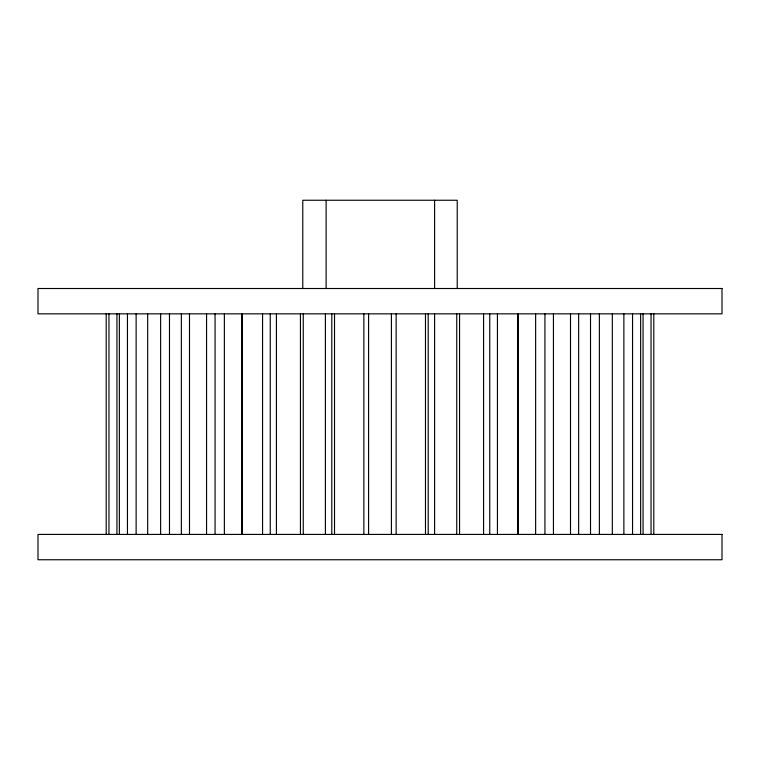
<?xml version="1.0" encoding="UTF-8"?>
<svg xmlns="http://www.w3.org/2000/svg" width="760" height="760" viewBox="0 0 760 760"><rect width="100%" height="100%" fill="white"/><g stroke="black" fill="none" stroke-linecap="round" stroke-linejoin="round"><path stroke-width="1.14" d="M653.799 313.851L653.799 534.413M651.044 313.851L651.044 534.413M643.055 313.851L643.055 534.413M640.632 313.851L640.632 534.413M632.548 313.851L632.548 534.413M623.875 313.851L623.875 534.413M612.322 313.851L612.322 534.413M599.374 313.851L599.374 534.413M590.52 313.851L590.52 534.413M578.645 313.851L578.645 534.413M570.513 313.851L570.513 534.413M553.442 313.851L553.442 534.413M544.929 313.851L544.929 534.413M535.629 313.851L535.629 534.413M518.358 313.851L518.358 534.413M517.626 313.851L517.626 534.413M497.439 313.851L497.439 534.413M489.753 313.851L489.753 534.413M483.569 313.851L483.569 534.413M459.562 313.851L459.562 534.413M457.226 288.505L457.226 200.25L302.774 200.25L302.774 288.505M456.741 313.851L456.741 534.413M434.606 200.25L434.606 288.505M434.606 313.851L434.606 534.413M428.203 313.851L428.203 534.413M425.486 313.851L425.486 534.413M396.15 313.851L396.15 534.413M391.4 313.851L391.4 534.413M368.6 313.851L368.6 534.413M363.85 313.851L363.85 534.413M334.514 313.851L334.514 534.413M331.797 313.851L331.797 534.413M326.116 200.25L326.116 288.505M325.394 313.851L325.394 534.413M303.259 313.851L303.259 534.413M300.438 313.851L300.438 534.413M276.431 313.851L276.431 534.413M270.247 313.851L270.247 534.413M262.561 313.851L262.561 534.413M242.373 313.851L242.373 534.413M241.642 313.851L241.642 534.413M224.371 313.851L224.371 534.413M215.07 313.851L215.07 534.413M206.559 313.851L206.559 534.413M189.487 313.851L189.487 534.413M181.355 313.851L181.355 534.413M169.48 313.851L169.48 534.413M160.626 313.851L160.626 534.413M147.677 313.851L147.677 534.413M136.125 313.851L136.125 534.413M127.452 313.851L127.452 534.413M119.368 313.851L119.368 534.413M116.945 313.851L116.945 534.413M108.955 313.851L108.955 534.413M106.201 313.851L106.201 534.413M722 288.505L38 288.505L38 313.851L722 313.851L722 288.505M722 534.413L38 534.413L38 559.75L722 559.75L722 534.413"/></g></svg>
